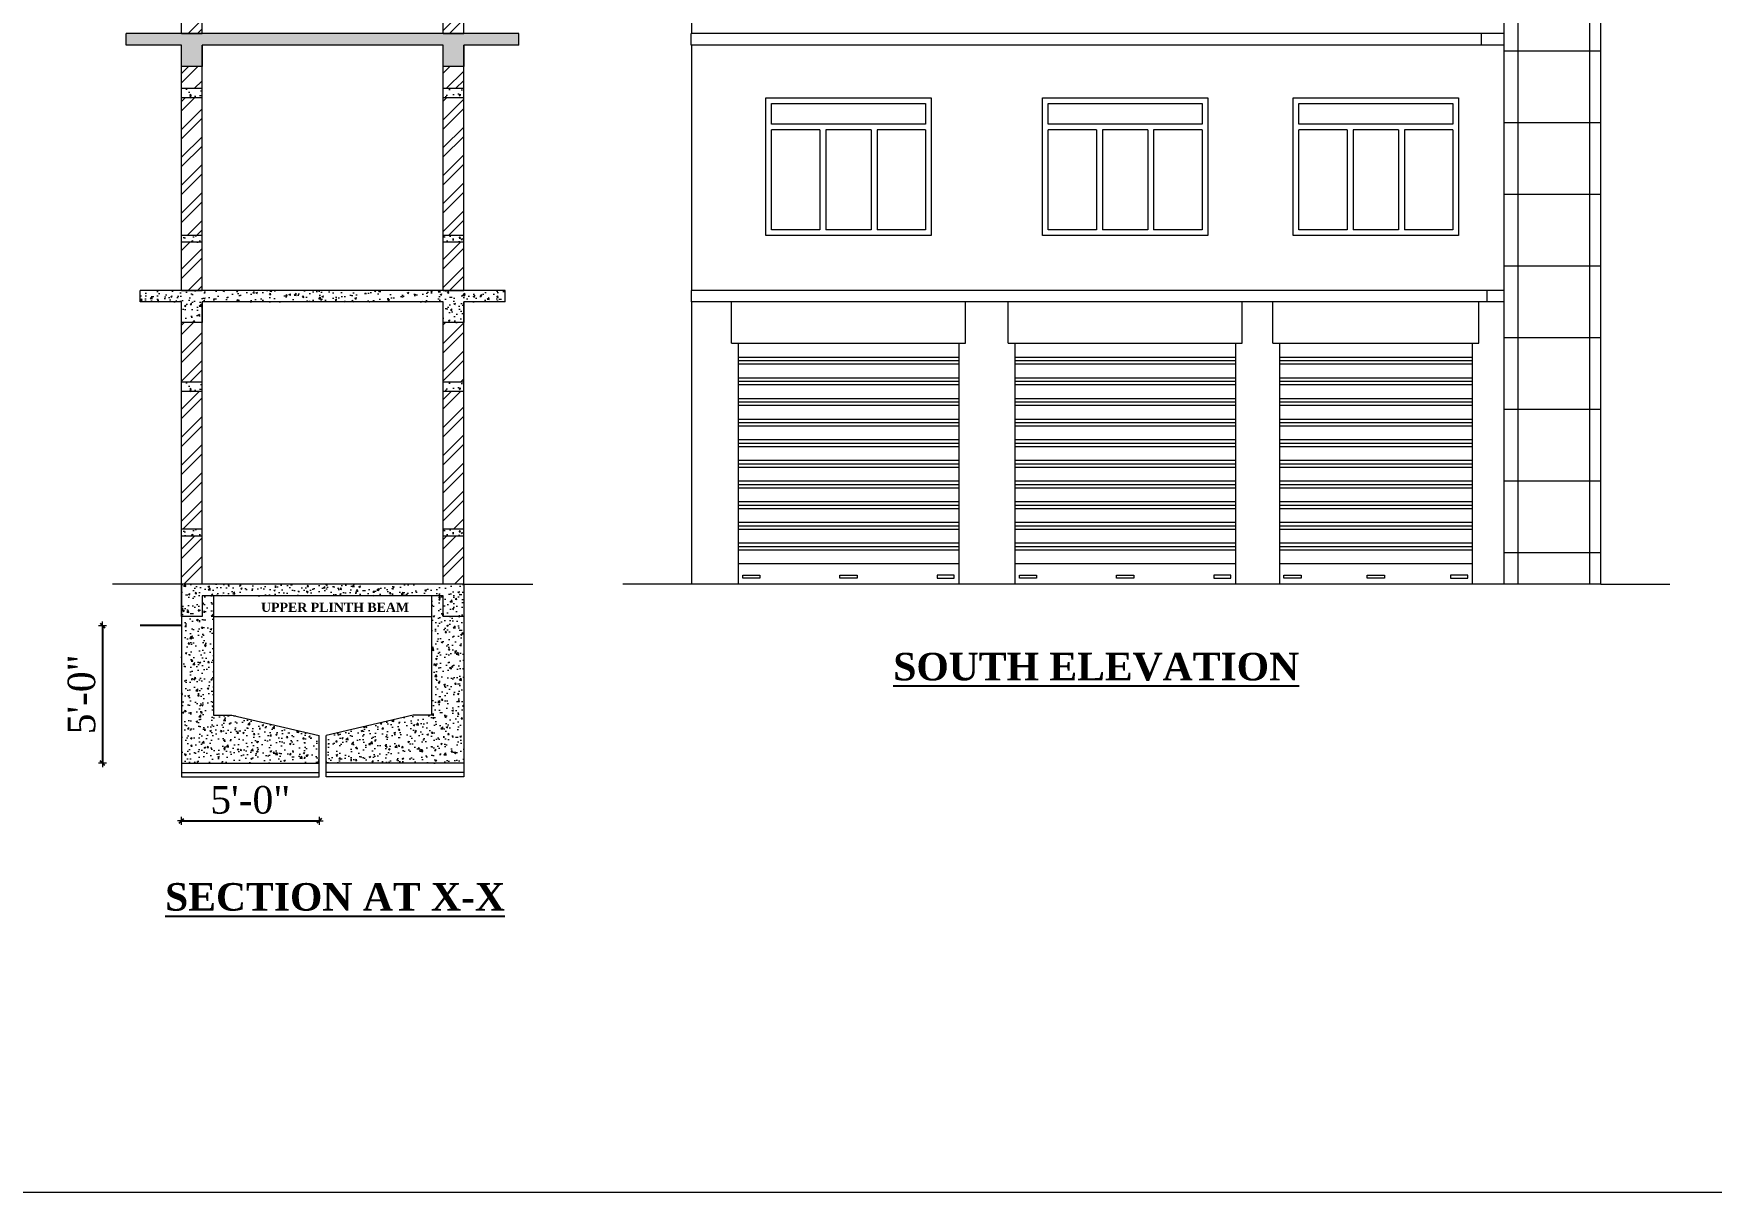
# Model space of a CAD drawing. Header units: inches. Extents: x 2 to 197762, y -33236 to 9.
# Drawn here: x 42928 to 43658, y -4602 to -4096 of the extents above; entities that cross this region are included whole.
import ezdxf

# ---------------------------------------------------------------- set-up
doc = ezdxf.new("R2010")
doc.units = ezdxf.units.IN
doc.header["$LTSCALE"] = 5
doc.header["$MEASUREMENT"] = 0
for name, color, linetype, lineweight in [('A-WALL', 7, 'Continuous', 9), ('Dimension', 7, 'Continuous', 18), ('dimention', 5, 'Continuous', 9), ('ele1', 21, 'Continuous', 20)]:
    doc.layers.add(name, color=color, linetype=linetype, lineweight=lineweight)
doc.layers.add('dim line', color=7, linetype='Continuous', lineweight=15, true_color=0xfab2b2)
doc.layers.add('TEXT', color=6, linetype='Continuous')
doc.layers.add('WALL', color=7, linetype='Continuous')
doc.styles.add('ordinary', font='times.ttf')
doc.dimstyles.new('Copy of 96', dxfattribs={"dimtxt": 7, "dimasz": 4, "dimexe": 0.5, "dimexo": 0.5, "dimgap": 3, "dimtad": 1, "dimdec": 1, "dimzin": 11, "dimdsep": 46, "dimlunit": 4, "dimtxsty": 'ordinary', "dimblk": 'OBLIQUE', "dimcen": 0.09, "dimse1": 1, "dimse2": 1, "dimclrt": 6, "dimazin": 0, "dimtfac": 1, "dimtdec": 1, "dimtix": 1, "dimtmove": 2, "dimatfit": 3, "dimldrblk": 'leader', "dimfxl": 0.5, "dimfxlon": 1, "dimtolj": 1, "dimtzin": 0, "dimarcsym": 0})
pattern_1 = [(50, (8257.652, 208.5906), (7.1726018, -0.62752135), [0.75, -8.25]), (355, (8257.652, 208.5906), (-1.3875133, 7.5219213), [0.6, -6.6]), (100.451444, (8258.25, 208.538), (5.7850885, 6.8943999), [0.6374019, -7.0114211]), (46.1842, (8257.652, 210.591), (10.6724133, -1.6551928), [1.125, -12.375]), (96.635635, (8258.541, 210.453), (9.3466195, 9.741186), [0.9561034, -10.5171376]), (351.184164, (8257.652, 210.591), (9.3466195, 9.741186), [0.9, -9.9]), (21, (8258.652, 210.0906), (5.9690705, -4.0261889), [0.75, -8.25]), (326, (8258.652, 210.0906), (2.4331533, 7.2515005), [0.6, -6.6]), (71.451445, (8259.1494, 209.755), (8.4022238, 3.2253115), [0.6374019, -7.0114211]), (37.5, (8257.652, 208.5906), (0.12159855, 3.32893854), [0, -6.52, 0, -6.7, 0, -6.625]), (7.5, (8257.652, 208.5906), (2.63069537, 3.94411712), [0, -3.82, 0, -6.37, 0, -2.525]), (327.5, (8255.422, 208.5906), (5.33822436, -0.22554872), [0, -2.5, 0, -7.8, 0, -10.35]), (317.5, (8254.422, 208.5906), (5.8318617, 1.0010498), [0, -3.25, 0, -5.18, 0, -7.35])]
pattern_2 = [(45, (8257.652, 208.591), (-6.098796, 6.098796), []), (45, (8261.718, 208.591), (-6.098796, 6.098796), [])]
pattern_3 = [(50, (8257.652, 336.5906), (7.1726018, -0.62752135), [0.75, -8.25]), (355, (8257.652, 336.5906), (-1.3875133, 7.5219213), [0.6, -6.6]), (100.451444, (8258.25, 336.538), (5.7850885, 6.8943999), [0.6374019, -7.0114211]), (46.1842, (8257.652, 338.591), (10.6724133, -1.6551928), [1.125, -12.375]), (96.635635, (8258.541, 338.453), (9.3466195, 9.741186), [0.9561034, -10.5171376]), (351.184164, (8257.652, 338.591), (9.3466195, 9.741186), [0.9, -9.9]), (21, (8258.652, 338.0906), (5.9690705, -4.0261889), [0.75, -8.25]), (326, (8258.652, 338.0906), (2.4331533, 7.2515005), [0.6, -6.6]), (71.451445, (8259.1494, 337.755), (8.4022238, 3.2253115), [0.6374019, -7.0114211]), (37.5, (8257.652, 336.5906), (0.12159855, 3.32893854), [0, -6.52, 0, -6.7, 0, -6.625]), (7.5, (8257.652, 336.5906), (2.63069537, 3.94411712), [0, -3.82, 0, -6.37, 0, -2.525]), (327.5, (8255.422, 336.5906), (5.33822436, -0.22554872), [0, -2.5, 0, -7.8, 0, -10.35]), (317.5, (8254.422, 336.5906), (5.8318617, 1.0010498), [0, -3.25, 0, -5.18, 0, -7.35])]
pattern_4 = [(45, (8257.652, 320.591), (-6.098796, 6.098796), []), (45, (8261.718, 320.591), (-6.098796, 6.098796), [])]

# ---------------------------------------------------------------- blocks, each defined once
blk = doc.blocks.new('oblique')
at = {"color": 0, "lineweight": -2}
blk.add_line((0.25, 0.25), (-0.25, -0.25), dxfattribs=at)
at = {"layer": 'dim line', "lineweight": 9}
for p, q in [((-0.4375, 0), (0.4375, 0)), ((0, 0.4375), (0, -0.4375))]:
    blk.add_line(p, q, dxfattribs=at)
blk = doc.blocks.new('*D57')
at = {"layer": 'A-WALL', "color": 0, "lineweight": -2, "ltscale": 5, "transparency": 16777216}
blk.add_line((42991.97, -4439.57), (43051.97, -4439.57), dxfattribs=at)
at = {"layer": 'Defpoints', "color": 0, "ltscale": 5, "transparency": 16777216}
for p in [(42991.97, -4420.42), (43051.97, -4420.42), (43051.97, -4439.57)]:
    blk.add_point(p, dxfattribs=at)
at = {"layer": 'A-WALL', "color": 0, "lineweight": -2, "ltscale": 5, "transparency": 16777216, "xscale": 4, "yscale": 4, "zscale": 4, "rotation": 180}
blk.add_blockref('oblique', (42991.97, -4439.57), dxfattribs=at)
at = {"layer": 'A-WALL', "color": 0, "lineweight": -2, "ltscale": 5, "transparency": 16777216, "xscale": 4, "yscale": 4, "zscale": 4}
blk.add_blockref('oblique', (43051.97, -4439.57), dxfattribs=at)
at = {"layer": 'A-WALL', "color": 6, "ltscale": 5, "transparency": 16777216, "insert": (43021.97, -4430.47), "char_height": 12, "attachment_point": 5, "style": 'ordinary'}
blk.add_mtext('\\A1;5\'-0"', dxfattribs=at)
blk = doc.blocks.new('_OBLIQUE')
at = {"color": 0, "linetype": 'ByBlock'}
blk.add_line((-0.5, -0.5), (0.5, 0.5), dxfattribs=at)
blk = doc.blocks.new('leader')
at = {"layer": 'Dimension'}
for p, q in [((0, -4.33), (0, 4.33)), ((-4.42, 0), (4.42, 0))]:
    blk.add_line(p, q, dxfattribs=at)
blk = doc.blocks.new('*D58')
at = {"layer": 'A-WALL', "color": 0, "lineweight": -2, "ltscale": 5, "transparency": 16777216}
blk.add_line((42957.61, -4354.42), (42957.61, -4414.42), dxfattribs=at)
at = {"layer": 'Defpoints', "color": 0, "ltscale": 5, "transparency": 16777216}
for p in [(42982.97, -4354.42), (42957.61, -4414.42), (42991.97, -4414.42)]:
    blk.add_point(p, dxfattribs=at)
at = {"layer": 'A-WALL', "color": 0, "lineweight": -2, "ltscale": 5, "transparency": 16777216, "xscale": 4, "yscale": 4, "zscale": 4}
for p, rotation in [((42957.61, -4354.42), 90), ((42957.61, -4414.42), 270)]:
    blk.add_blockref('oblique', p, dxfattribs=dict(at, rotation=rotation))
at = {"layer": 'A-WALL', "color": 6, "ltscale": 5, "transparency": 16777216, "insert": (42948.5, -4384.42), "char_height": 12, "attachment_point": 5, "rotation": 90, "style": 'ordinary'}
blk.add_mtext('\\A1;5\'-0"', dxfattribs=at)

msp = doc.modelspace()

# ---------------------------------------------------------------- hatches: boundary and pattern name
at = {"layer": 'A-WALL', "ltscale": 5}
h = msp.add_hatch(dxfattribs=at)
h.set_pattern_fill('ANSI37', color=256, scale=250, angle=45)
h.set_pattern_definition([(90, (13011.664, 208.59), (-31.25, 0), []), (180, (13011.664, 208.59), (-2e-15, -31.25), [])])
h.paths.add_polyline_path([(43568.13, -4208.42), (43568.13, -4336.42), (43610.21, -4336.42), (43610.21, -4208.42), (43610.21, -4096.42), (43610.21, -3984.42), (43610.21, -3872.42), (43568.13, -3872.42), (43568.13, -3984.42), (43568.13, -4096.42)])
at = {"layer": 'A-WALL', "ltscale": 40, "true_color": 0xf26722}
h = msp.add_hatch(dxfattribs=at)
h.set_pattern_fill('AR-CONC', color=30)
h.set_pattern_definition(pattern_1)
h.paths.add_polyline_path([(43000.97, -4101.72), (43000.97, -4101.42), (43105.96, -4101.42), (43105.96, -4110.72), (43114.96, -4110.72), (43114.96, -4101.72), (43114.96, -4101.42), (43138.96, -4101.42), (43138.96, -4096.42), (43114.96, -4096.42), (42967.97, -4096.42), (42967.97, -4101.42), (42991.97, -4101.42), (42991.97, -4110.72), (43000.97, -4110.72)])
h = msp.add_hatch(dxfattribs=at)
h.set_pattern_fill('AR-CONC', color=30)
h.set_pattern_definition(pattern_3)
h.paths.add_polyline_path([(43000.97, -4120.42), (42991.97, -4120.42), (42991.97, -4124.42), (43000.97, -4124.42)])
h = msp.add_hatch(dxfattribs=at)
h.set_pattern_fill('AR-CONC', color=30)
h.set_pattern_definition(pattern_3)
h.paths.add_polyline_path([(43114.96, -4120.42), (43105.96, -4120.42), (43105.96, -4124.42), (43114.96, -4124.42)])
h = msp.add_hatch(dxfattribs=at)
h.set_pattern_fill('AR-CONC', color=30)
h.set_pattern_definition(pattern_3)
h.paths.add_polyline_path([(43000.97, -4184.42), (42991.97, -4184.42), (42991.97, -4187.42), (43000.97, -4187.42)])
h = msp.add_hatch(dxfattribs=at)
h.set_pattern_fill('AR-CONC', color=30)
h.set_pattern_definition(pattern_3)
h.paths.add_polyline_path([(43114.96, -4184.42), (43105.96, -4184.42), (43105.96, -4187.42), (43114.96, -4187.42)])
h = msp.add_hatch(dxfattribs=at)
h.set_pattern_fill('AR-CONC', color=30)
h.set_pattern_definition(pattern_1)
h.paths.add_polyline_path([(43000.97, -4213.42), (43105.96, -4213.42), (43105.96, -4222.42), (43114.96, -4222.42), (43114.96, -4213.42), (43132.96, -4213.42), (43132.96, -4208.42), (43114.96, -4208.42), (43105.96, -4208.42), (42973.97, -4208.42), (42973.97, -4213.42), (42991.97, -4213.42), (42991.97, -4222.42), (43000.97, -4222.42)])
h = msp.add_hatch(dxfattribs=at)
h.set_pattern_fill('AR-CONC', color=30)
h.set_pattern_definition(pattern_1)
h.paths.add_polyline_path([(43000.97, -4248.42), (42991.97, -4248.42), (42991.97, -4252.42), (43000.97, -4252.42)])
h = msp.add_hatch(dxfattribs=at)
h.set_pattern_fill('AR-CONC', color=30)
h.set_pattern_definition(pattern_1)
h.paths.add_polyline_path([(43114.96, -4248.42), (43105.96, -4248.42), (43105.96, -4252.42), (43114.96, -4252.42)])
h = msp.add_hatch(dxfattribs=at)
h.set_pattern_fill('AR-CONC', color=30)
h.set_pattern_definition(pattern_1)
h.paths.add_polyline_path([(43000.97, -4312.42), (42991.97, -4312.42), (42991.97, -4315.42), (43000.97, -4315.42)])
h = msp.add_hatch(dxfattribs=at)
h.set_pattern_fill('AR-CONC', color=30)
h.set_pattern_definition(pattern_1)
h.paths.add_polyline_path([(43114.96, -4312.42), (43105.96, -4312.42), (43105.96, -4315.42), (43114.96, -4315.42)])
h = msp.add_hatch(dxfattribs=at)
h.set_pattern_fill('AR-CONC', color=30)
h.set_pattern_definition(pattern_1)
h.paths.add_polyline_path([(43000.97, -4341.42), (43105.96, -4341.42), (43105.96, -4350.42), (43114.96, -4350.42), (43114.96, -4336.42), (42991.97, -4336.42), (42991.97, -4350.42), (43000.97, -4350.42)])
h = msp.add_hatch(dxfattribs=at)
h.set_pattern_fill('AR-CONC', color=30)
h.set_pattern_definition(pattern_1)
h.paths.add_polyline_path([(43005.97, -4341.42), (43000.97, -4341.42), (43000.97, -4350.42), (42991.97, -4350.42), (42991.97, -4354.42), (42991.97, -4414.42), (43051.97, -4414.42), (43051.97, -4402.42), (43013.97, -4393.42), (43005.97, -4393.42)])
h = msp.add_hatch(dxfattribs=at)
h.set_pattern_fill('AR-CONC', color=30)
h.set_pattern_definition(pattern_1)
h.paths.add_polyline_path([(43114.96, -4350.42), (43105.96, -4350.42), (43105.96, -4341.42), (43100.96, -4341.42), (43100.96, -4393.42), (43092.96, -4393.42), (43054.96, -4402.42), (43054.96, -4414.42), (43114.96, -4414.42)])
at = {"layer": 'dimention', "ltscale": 40, "true_color": 0xf26722}
h = msp.add_hatch(dxfattribs=at)
h.set_pattern_fill('ANSI32', color=30, scale=23)
h.set_pattern_definition(pattern_4)
h.paths.add_polyline_path([(43000.97, -4075.42), (42991.97, -4075.42), (42991.97, -4096.42), (43000.97, -4096.42)])
h = msp.add_hatch(dxfattribs=at)
h.set_pattern_fill('ANSI32', color=30, scale=23)
h.set_pattern_definition(pattern_4)
h.paths.add_polyline_path([(43114.96, -4075.42), (43105.96, -4075.42), (43105.96, -4096.42), (43114.96, -4096.42)])
h = msp.add_hatch(dxfattribs=at)
h.set_pattern_fill('ANSI32', color=30, scale=23)
h.set_pattern_definition(pattern_2)
h.paths.add_polyline_path([(43000.97, -4110.72), (42991.97, -4110.72), (42991.97, -4120.42), (43000.97, -4120.42)])
h = msp.add_hatch(dxfattribs=at)
h.set_pattern_fill('ANSI32', color=30, scale=23)
h.set_pattern_definition(pattern_2)
h.paths.add_polyline_path([(43114.96, -4110.72), (43105.96, -4110.72), (43105.96, -4120.42), (43114.96, -4120.42)])
h = msp.add_hatch(dxfattribs=at)
h.set_pattern_fill('ANSI32', color=30, scale=23)
h.set_pattern_definition(pattern_2)
h.paths.add_polyline_path([(43000.97, -4124.42), (42991.97, -4124.42), (42991.97, -4184.42), (43000.97, -4184.42)])
h = msp.add_hatch(dxfattribs=at)
h.set_pattern_fill('ANSI32', color=30, scale=23)
h.set_pattern_definition(pattern_2)
h.paths.add_polyline_path([(43114.96, -4124.42), (43105.96, -4124.42), (43105.96, -4184.42), (43114.96, -4184.42)])
h = msp.add_hatch(dxfattribs=at)
h.set_pattern_fill('ANSI32', color=30, scale=23)
h.set_pattern_definition(pattern_2)
h.paths.add_polyline_path([(43000.97, -4187.42), (42991.97, -4187.42), (42991.97, -4208.42), (43000.97, -4208.42)])
h = msp.add_hatch(dxfattribs=at)
h.set_pattern_fill('ANSI32', color=30, scale=23)
h.set_pattern_definition(pattern_2)
h.paths.add_polyline_path([(43114.96, -4187.42), (43105.96, -4187.42), (43105.96, -4208.42), (43114.96, -4208.42)])
h = msp.add_hatch(dxfattribs=at)
h.set_pattern_fill('ANSI32', color=30, scale=23)
h.set_pattern_definition(pattern_2)
h.paths.add_polyline_path([(43000.97, -4222.42), (42991.97, -4222.42), (42991.97, -4248.42), (43000.97, -4248.42)])
h = msp.add_hatch(dxfattribs=at)
h.set_pattern_fill('ANSI32', color=30, scale=23)
h.set_pattern_definition(pattern_2)
h.paths.add_polyline_path([(43114.96, -4222.42), (43105.96, -4222.42), (43105.96, -4248.42), (43114.96, -4248.42)])
h = msp.add_hatch(dxfattribs=at)
h.set_pattern_fill('ANSI32', color=30, scale=23)
h.set_pattern_definition(pattern_2)
h.paths.add_polyline_path([(43000.97, -4252.42), (42991.97, -4252.42), (42991.97, -4312.42), (43000.97, -4312.42)])
h = msp.add_hatch(dxfattribs=at)
h.set_pattern_fill('ANSI32', color=30, scale=23)
h.set_pattern_definition(pattern_2)
h.paths.add_polyline_path([(43114.96, -4252.42), (43105.96, -4252.42), (43105.96, -4312.42), (43114.96, -4312.42)])
h = msp.add_hatch(dxfattribs=at)
h.set_pattern_fill('ANSI32', color=30, scale=23)
h.set_pattern_definition(pattern_2)
h.paths.add_polyline_path([(43000.97, -4315.42), (42991.97, -4315.42), (42991.97, -4336.42), (43000.97, -4336.42)])
h = msp.add_hatch(dxfattribs=at)
h.set_pattern_fill('ANSI32', color=30, scale=23)
h.set_pattern_definition(pattern_2)
h.paths.add_polyline_path([(43114.96, -4315.42), (43105.96, -4315.42), (43105.96, -4336.42), (43114.96, -4336.42)])

# ---------------------------------------------------------------- linework, layer by layer
at = {"layer": 'A-WALL', "ltscale": 5}
for p, q in [((42991.97, -4096.42), (42991.97, -3989.42)), ((43000.97, -4096.42), (43000.97, -3989.42)), ((43105.96, -4096.42), (43105.96, -3989.42)), ((43114.96, -4096.42), (43114.96, -3989.42)), ((43214.22, -4096.42), (43214.22, -3989.42)), ((43568.13, -4096.42), (43568.13, -3984.42)), ((43610.21, -4096.42), (43610.21, -3984.42)), ((43114.96, -4096.42), (42967.97, -4096.42)), ((42967.97, -4101.42), (42967.97, -4096.42)), ((43138.96, -4096.42), (43114.96, -4096.42)), ((43138.96, -4101.42), (43138.96, -4096.42)), ((43568.13, -4096.42), (43214.02, -4096.42)), ((43214.02, -4101.42), (43214.02, -4096.42)), ((43558.15, -4101.42), (43558.15, -4096.42)), ((43568.13, -4208.42), (43568.13, -4096.42)), ((43610.21, -4208.42), (43610.21, -4096.42)), ((42991.97, -4101.42), (42967.97, -4101.42)), ((42991.97, -4208.42), (42991.97, -4101.42)), ((43105.96, -4101.42), (43000.97, -4101.42)), ((43000.97, -4208.42), (43000.97, -4101.42)), ((43105.96, -4208.42), (43105.96, -4101.42)), ((43138.96, -4101.42), (43114.96, -4101.42)), ((43114.96, -4208.42), (43114.96, -4101.42)), ((43568.13, -4101.42), (43214.02, -4101.42)), ((43214.22, -4208.42), (43214.22, -4101.42)), ((43000.97, -4120.42), (42991.97, -4120.42)), ((43114.96, -4120.42), (43105.96, -4120.42)), ((43000.97, -4124.42), (42991.97, -4124.42)), ((43114.96, -4124.42), (43105.96, -4124.42)), ((43316.02, -4135.92), (43249.02, -4135.92)), ((43436.52, -4135.92), (43369.52, -4135.92)), ((43545.7, -4135.92), (43478.7, -4135.92)), ((43270.1, -4138.42), (43249.02, -4138.42)), ((43270.1, -4138.42), (43270.1, -4181.92)), ((43292.43, -4138.42), (43272.6, -4138.42)), ((43272.6, -4138.42), (43272.6, -4181.92)), ((43292.43, -4138.42), (43292.43, -4181.92)), ((43316.02, -4138.42), (43294.93, -4138.42)), ((43294.93, -4138.42), (43294.93, -4181.92)), ((43390.6, -4138.42), (43369.52, -4138.42)), ((43390.6, -4138.42), (43390.6, -4181.92)), ((43412.93, -4138.42), (43393.1, -4138.42)), ((43393.1, -4138.42), (43393.1, -4181.92)), ((43412.93, -4138.42), (43412.93, -4181.92)), ((43436.52, -4138.42), (43415.43, -4138.42)), ((43415.43, -4138.42), (43415.43, -4181.92)), ((43499.78, -4138.42), (43478.7, -4138.42)), ((43499.78, -4138.42), (43499.78, -4181.92)), ((43522.12, -4138.42), (43502.28, -4138.42)), ((43502.28, -4138.42), (43502.28, -4181.92)), ((43522.12, -4138.42), (43522.12, -4181.92)), ((43545.7, -4138.42), (43524.62, -4138.42)), ((43524.62, -4138.42), (43524.62, -4181.92)), ((43000.97, -4184.42), (42991.97, -4184.42)), ((43000.97, -4187.42), (42991.97, -4187.42)), ((43114.96, -4184.42), (43105.96, -4184.42)), ((43114.96, -4187.42), (43105.96, -4187.42)), ((43114.96, -4208.42), (42973.97, -4208.42)), ((42973.97, -4213.42), (42973.97, -4208.42)), ((43132.96, -4208.42), (43114.96, -4208.42)), ((43132.96, -4213.42), (43132.96, -4208.42)), ((43568.13, -4208.42), (43214.07, -4208.42)), ((43214.07, -4213.42), (43214.07, -4208.42)), ((43560.65, -4213.42), (43560.65, -4208.42)), ((43568.13, -4336.42), (43568.13, -4208.42)), ((43610.21, -4336.42), (43610.21, -4208.42)), ((42991.97, -4213.42), (42973.97, -4213.42)), ((42991.97, -4336.42), (42991.97, -4213.42)), ((43105.96, -4213.42), (43000.97, -4213.42)), ((43000.97, -4336.42), (43000.97, -4213.42)), ((43105.96, -4336.42), (43105.96, -4213.42)), ((43132.96, -4213.42), (43114.96, -4213.42)), ((43114.96, -4336.42), (43114.96, -4213.42)), ((43568.13, -4213.42), (43214.07, -4213.42)), ((43214.22, -4336.42), (43214.22, -4213.42)), ((43000.97, -4248.42), (42991.97, -4248.42)), ((43000.97, -4252.42), (42991.97, -4252.42)), ((43114.96, -4248.42), (43105.96, -4248.42)), ((43114.96, -4252.42), (43105.96, -4252.42)), ((43000.97, -4312.42), (42991.97, -4312.42)), ((43000.97, -4315.42), (42991.97, -4315.42)), ((43114.96, -4312.42), (43105.96, -4312.42)), ((43114.96, -4315.42), (43105.96, -4315.42)), ((42991.97, -4336.42), (42961.97, -4336.42)), ((43114.96, -4336.42), (42991.97, -4336.42)), ((43114.96, -4336.42), (42991.97, -4336.42)), ((42991.97, -4336.42), (42991.97, -4354.42)), ((43114.96, -4336.42), (43144.96, -4336.42)), ((43214.22, -4336.42), (43184.22, -4336.42)), ((43610.21, -4336.42), (43214.22, -4336.42)), ((43610.21, -4336.42), (43640.21, -4336.42)), ((43105.96, -4341.42), (43000.97, -4341.42)), ((43005.97, -4341.42), (43005.97, -4393.42)), ((43100.96, -4341.42), (43100.96, -4393.42)), ((42991.97, -4354.42), (42991.97, -4420.42)), ((43005.97, -4350.42), (43100.96, -4350.42)), ((43114.96, -4350.42), (43114.96, -4420.42)), ((43005.97, -4393.42), (43013.97, -4393.42)), ((43013.97, -4393.42), (43051.97, -4402.42)), ((43092.96, -4393.42), (43054.96, -4402.42)), ((43100.96, -4393.42), (43092.96, -4393.42)), ((43051.97, -4414.42), (43051.97, -4402.42)), ((43054.96, -4414.42), (43054.96, -4402.42)), ((42991.97, -4414.42), (43051.97, -4414.42)), ((42991.97, -4418.42), (43051.97, -4418.42)), ((42991.97, -4420.42), (43051.97, -4420.42)), ((43051.97, -4420.42), (43051.97, -4414.42)), ((43114.96, -4414.42), (43054.96, -4414.42)), ((43054.96, -4420.42), (43054.96, -4414.42)), ((43114.96, -4418.42), (43054.96, -4418.42)), ((43114.96, -4420.42), (43054.96, -4420.42))]:
    msp.add_line(p, q, dxfattribs=at)
at = {"layer": 'A-WALL', "color": 1, "ltscale": 5}
for p, q in [((43231.52, -4231.42), (43231.52, -4213.42)), ((43333.52, -4231.42), (43333.52, -4213.42)), ((43352.02, -4231.42), (43352.02, -4213.42)), ((43454.02, -4231.42), (43454.02, -4213.42)), ((43467.27, -4231.42), (43467.27, -4213.42)), ((43557.13, -4231.42), (43557.13, -4213.42)), ((43231.52, -4231.42), (43333.52, -4231.42)), ((43234.52, -4231.42), (43234.52, -4336.42)), ((43234.52, -4237.42), (43330.52, -4237.42)), ((43330.52, -4231.42), (43330.52, -4336.42)), ((43352.02, -4231.42), (43454.02, -4231.42)), ((43355.02, -4231.42), (43355.02, -4336.42)), ((43355.02, -4237.42), (43451.02, -4237.42)), ((43451.02, -4231.42), (43451.02, -4336.42)), ((43467.27, -4231.42), (43557.13, -4231.42)), ((43470.27, -4231.42), (43470.27, -4336.42)), ((43470.27, -4237.42), (43554.13, -4237.42)), ((43554.13, -4231.42), (43554.13, -4336.42)), ((43234.52, -4238.92), (43330.52, -4238.92)), ((43234.52, -4240.42), (43330.52, -4240.42)), ((43355.02, -4238.92), (43451.02, -4238.92)), ((43355.02, -4240.42), (43451.02, -4240.42)), ((43470.27, -4238.92), (43554.13, -4238.92)), ((43470.27, -4240.42), (43554.13, -4240.42)), ((43234.52, -4246.42), (43330.52, -4246.42)), ((43234.52, -4247.92), (43330.52, -4247.92)), ((43234.52, -4249.42), (43330.52, -4249.42)), ((43355.02, -4246.42), (43451.02, -4246.42)), ((43355.02, -4247.92), (43451.02, -4247.92)), ((43355.02, -4249.42), (43451.02, -4249.42)), ((43470.27, -4246.42), (43554.13, -4246.42)), ((43470.27, -4247.92), (43554.13, -4247.92)), ((43470.27, -4249.42), (43554.13, -4249.42)), ((43234.52, -4255.42), (43330.52, -4255.42)), ((43234.52, -4256.92), (43330.52, -4256.92)), ((43234.52, -4258.42), (43330.52, -4258.42)), ((43355.02, -4255.42), (43451.02, -4255.42)), ((43355.02, -4256.92), (43451.02, -4256.92)), ((43355.02, -4258.42), (43451.02, -4258.42)), ((43470.27, -4255.42), (43554.13, -4255.42)), ((43470.27, -4256.92), (43554.13, -4256.92)), ((43470.27, -4258.42), (43554.13, -4258.42)), ((43234.52, -4264.42), (43330.52, -4264.42)), ((43234.52, -4265.92), (43330.52, -4265.92)), ((43234.52, -4267.42), (43330.52, -4267.42)), ((43355.02, -4264.42), (43451.02, -4264.42)), ((43355.02, -4265.92), (43451.02, -4265.92)), ((43355.02, -4267.42), (43451.02, -4267.42)), ((43470.27, -4264.42), (43554.13, -4264.42)), ((43470.27, -4265.92), (43554.13, -4265.92)), ((43470.27, -4267.42), (43554.13, -4267.42)), ((43234.52, -4273.42), (43330.52, -4273.42)), ((43234.52, -4274.92), (43330.52, -4274.92)), ((43355.02, -4273.42), (43451.02, -4273.42)), ((43355.02, -4274.92), (43451.02, -4274.92)), ((43470.27, -4273.42), (43554.13, -4273.42)), ((43470.27, -4274.92), (43554.13, -4274.92)), ((43234.52, -4276.42), (43330.52, -4276.42)), ((43234.52, -4282.42), (43330.52, -4282.42)), ((43355.02, -4276.42), (43451.02, -4276.42)), ((43355.02, -4282.42), (43451.02, -4282.42)), ((43470.27, -4276.42), (43554.13, -4276.42)), ((43470.27, -4282.42), (43554.13, -4282.42)), ((43234.52, -4283.92), (43330.52, -4283.92)), ((43234.52, -4285.42), (43330.52, -4285.42)), ((43355.02, -4283.92), (43451.02, -4283.92)), ((43355.02, -4285.42), (43451.02, -4285.42)), ((43470.27, -4283.92), (43554.13, -4283.92)), ((43470.27, -4285.42), (43554.13, -4285.42)), ((43234.52, -4291.42), (43330.52, -4291.42)), ((43234.52, -4292.92), (43330.52, -4292.92)), ((43234.52, -4294.42), (43330.52, -4294.42)), ((43355.02, -4291.42), (43451.02, -4291.42)), ((43355.02, -4292.92), (43451.02, -4292.92)), ((43355.02, -4294.42), (43451.02, -4294.42)), ((43470.27, -4291.42), (43554.13, -4291.42)), ((43470.27, -4292.92), (43554.13, -4292.92)), ((43470.27, -4294.42), (43554.13, -4294.42)), ((43234.52, -4300.42), (43330.52, -4300.42)), ((43234.52, -4301.92), (43330.52, -4301.92)), ((43234.52, -4303.42), (43330.52, -4303.42)), ((43355.02, -4300.42), (43451.02, -4300.42)), ((43355.02, -4301.92), (43451.02, -4301.92)), ((43355.02, -4303.42), (43451.02, -4303.42)), ((43470.27, -4300.42), (43554.13, -4300.42)), ((43470.27, -4301.92), (43554.13, -4301.92)), ((43470.27, -4303.42), (43554.13, -4303.42)), ((43234.52, -4309.42), (43330.52, -4309.42)), ((43234.52, -4310.92), (43330.52, -4310.92)), ((43355.02, -4309.42), (43451.02, -4309.42)), ((43355.02, -4310.92), (43451.02, -4310.92)), ((43470.27, -4309.42), (43554.13, -4309.42)), ((43470.27, -4310.92), (43554.13, -4310.92)), ((43234.52, -4312.42), (43330.52, -4312.42)), ((43234.52, -4318.42), (43330.52, -4318.42)), ((43355.02, -4312.42), (43451.02, -4312.42)), ((43355.02, -4318.42), (43451.02, -4318.42)), ((43470.27, -4312.42), (43554.13, -4312.42)), ((43470.27, -4318.42), (43554.13, -4318.42)), ((43234.52, -4319.92), (43330.52, -4319.92)), ((43234.52, -4321.42), (43330.52, -4321.42)), ((43355.02, -4319.92), (43451.02, -4319.92)), ((43355.02, -4321.42), (43451.02, -4321.42)), ((43470.27, -4319.92), (43554.13, -4319.92)), ((43470.27, -4321.42), (43554.13, -4321.42)), ((43234.52, -4327.42), (43330.52, -4327.42)), ((43355.02, -4327.42), (43451.02, -4327.42)), ((43470.27, -4327.42), (43554.13, -4327.42))]:
    msp.add_line(p, q, dxfattribs=at)
at = {"layer": 'A-WALL', "ltscale": 5}
for points in [[(42991.97, -4096.42), (43000.97, -4096.42)], [(43105.96, -4096.42), (43114.96, -4096.42)], [(43000.97, -4101.72), (43000.97, -4110.72), (42991.97, -4110.72), (42991.97, -4101.72)], [(43114.96, -4101.72), (43114.96, -4110.72), (43105.96, -4110.72), (43105.96, -4101.72)], [(43249.02, -4135.92), (43249.02, -4126.92), (43316.02, -4126.92), (43316.02, -4135.92)], [(43369.52, -4135.92), (43369.52, -4126.92), (43436.52, -4126.92), (43436.52, -4135.92)], [(43478.7, -4135.92), (43478.7, -4126.92), (43545.7, -4126.92), (43545.7, -4135.92)], [(43270.1, -4181.92), (43249.02, -4181.92), (43249.02, -4138.42)], [(43316.02, -4138.42), (43316.02, -4181.92), (43294.93, -4181.92)], [(43390.6, -4181.92), (43369.52, -4181.92), (43369.52, -4138.42)], [(43436.52, -4138.42), (43436.52, -4181.92), (43415.43, -4181.92)], [(43499.78, -4181.92), (43478.7, -4181.92), (43478.7, -4138.42)], [(43545.7, -4138.42), (43545.7, -4181.92), (43524.62, -4181.92)], [(43292.43, -4181.92), (43272.6, -4181.92)], [(43412.93, -4181.92), (43393.1, -4181.92)], [(43522.12, -4181.92), (43502.28, -4181.92)], [(42991.97, -4208.42), (43000.97, -4208.42)], [(43105.96, -4208.42), (43114.96, -4208.42)], [(43000.97, -4213.42), (43000.97, -4222.42), (42991.97, -4222.42), (42991.97, -4213.42)], [(43114.96, -4213.42), (43114.96, -4222.42), (43105.96, -4222.42), (43105.96, -4213.42)], [(43000.97, -4341.42), (43000.97, -4350.42), (42991.97, -4350.42), (42991.97, -4336.42)], [(43114.96, -4336.42), (43114.96, -4350.42), (43105.96, -4350.42), (43105.96, -4341.42)]]:
    msp.add_lwpolyline(points, dxfattribs=at)
for points in [[(43246.52, -4124.42), (43318.52, -4124.42), (43318.52, -4184.42), (43246.52, -4184.42)], [(43367.02, -4124.42), (43439.02, -4124.42), (43439.02, -4184.42), (43367.02, -4184.42)], [(43476.2, -4124.42), (43548.2, -4124.42), (43548.2, -4184.42), (43476.2, -4184.42)]]:
    msp.add_lwpolyline(points, close=True, dxfattribs=at)
at = {"layer": 'A-WALL', "color": 1, "ltscale": 5}
for points in [[(43236.44, -4332.5), (43243.92, -4332.5), (43243.92, -4333.83), (43236.44, -4333.83)], [(43278.77, -4332.5), (43286.26, -4332.5), (43286.26, -4333.83), (43278.77, -4333.83)], [(43328.6, -4332.5), (43321.11, -4332.5), (43321.11, -4333.83), (43328.6, -4333.83)], [(43356.94, -4332.5), (43364.42, -4332.5), (43364.42, -4333.83), (43356.94, -4333.83)], [(43399.27, -4332.5), (43406.76, -4332.5), (43406.76, -4333.83), (43399.27, -4333.83)], [(43449.1, -4332.5), (43441.61, -4332.5), (43441.61, -4333.83), (43449.1, -4333.83)], [(43472.19, -4332.5), (43479.67, -4332.5), (43479.67, -4333.83), (43472.19, -4333.83)], [(43508.46, -4332.5), (43515.94, -4332.5), (43515.94, -4333.83), (43508.46, -4333.83)], [(43552.21, -4332.5), (43544.73, -4332.5), (43544.73, -4333.83), (43552.21, -4333.83)]]:
    msp.add_lwpolyline(points, close=True, dxfattribs=at)
at = {"layer": 'ele1'}
msp.add_lwpolyline([(42351.65, -2446.17), (45436.61, -2446.17), (45436.61, -4601.5), (42351.65, -4601.5)], close=True, dxfattribs=at)
msp.add_lwpolyline([(42351.65, -2446.17), (45436.61, -2446.17), (45436.61, -4601.5), (42351.65, -4601.5)], close=True, dxfattribs=at)
at = {"layer": 'WALL', "color": 2, "linetype": 'ByBlock', "ltscale": 5}
msp.add_line((42991.97, -4354.42), (42973.97, -4354.42), dxfattribs=at)

# ---------------------------------------------------------------- texts
at = {"layer": 'TEXT', "width": 219.8151, "attachment_point": 8, "rotation": 359.99961, "style": 'ordinary'}
for s, insert, char_height in [('{\\fTimes New Roman|b1|i0|c0|p18;UPPER PLINTH BEAM}', (43058.87, -4348.53), 4), ('{\\fTimes New Roman|b1|i0|c0|p18;\\LSOUTH ELEVATION}', (43390.4, -4378.6), 12), ('{\\fTimes New Roman|b1|i0|c0|p18;\\LSECTION AT X-X}', (43058.87, -4478.85), 12)]:
    msp.add_mtext(s, dxfattribs=dict(at, insert=insert, char_height=char_height))

# ---------------------------------------------------------------- dimensions: what is measured, and where the dimension line sits
at = {"layer": 'A-WALL', "ltscale": 5}
dim = msp.add_linear_dim(base=(42957.61, -4414.42), p1=(42982.97, -4354.42), p2=(42991.97, -4414.42), angle=90, dimstyle='Copy of 96', override={"dimtxt": 12, "dimdec": 0, "dimblk": 'oblique', "dimtdec": 0, "dimarcsym": 1}, dxfattribs=at)
dim.commit()
dim.dimension.update_dxf_attribs({"geometry": '*D58', "text_midpoint": (42948.5, -4384.42)})
dim = msp.add_linear_dim(base=(43051.97, -4439.57), p1=(42991.97, -4420.42), p2=(43051.97, -4420.42), dimstyle='Copy of 96', override={"dimtxt": 12, "dimdec": 0, "dimblk": 'oblique', "dimtdec": 0, "dimarcsym": 1}, dxfattribs=at)
dim.commit()
dim.dimension.update_dxf_attribs({"geometry": '*D57', "text_midpoint": (43021.97, -4430.47)})

doc.saveas('drawing.dxf')
